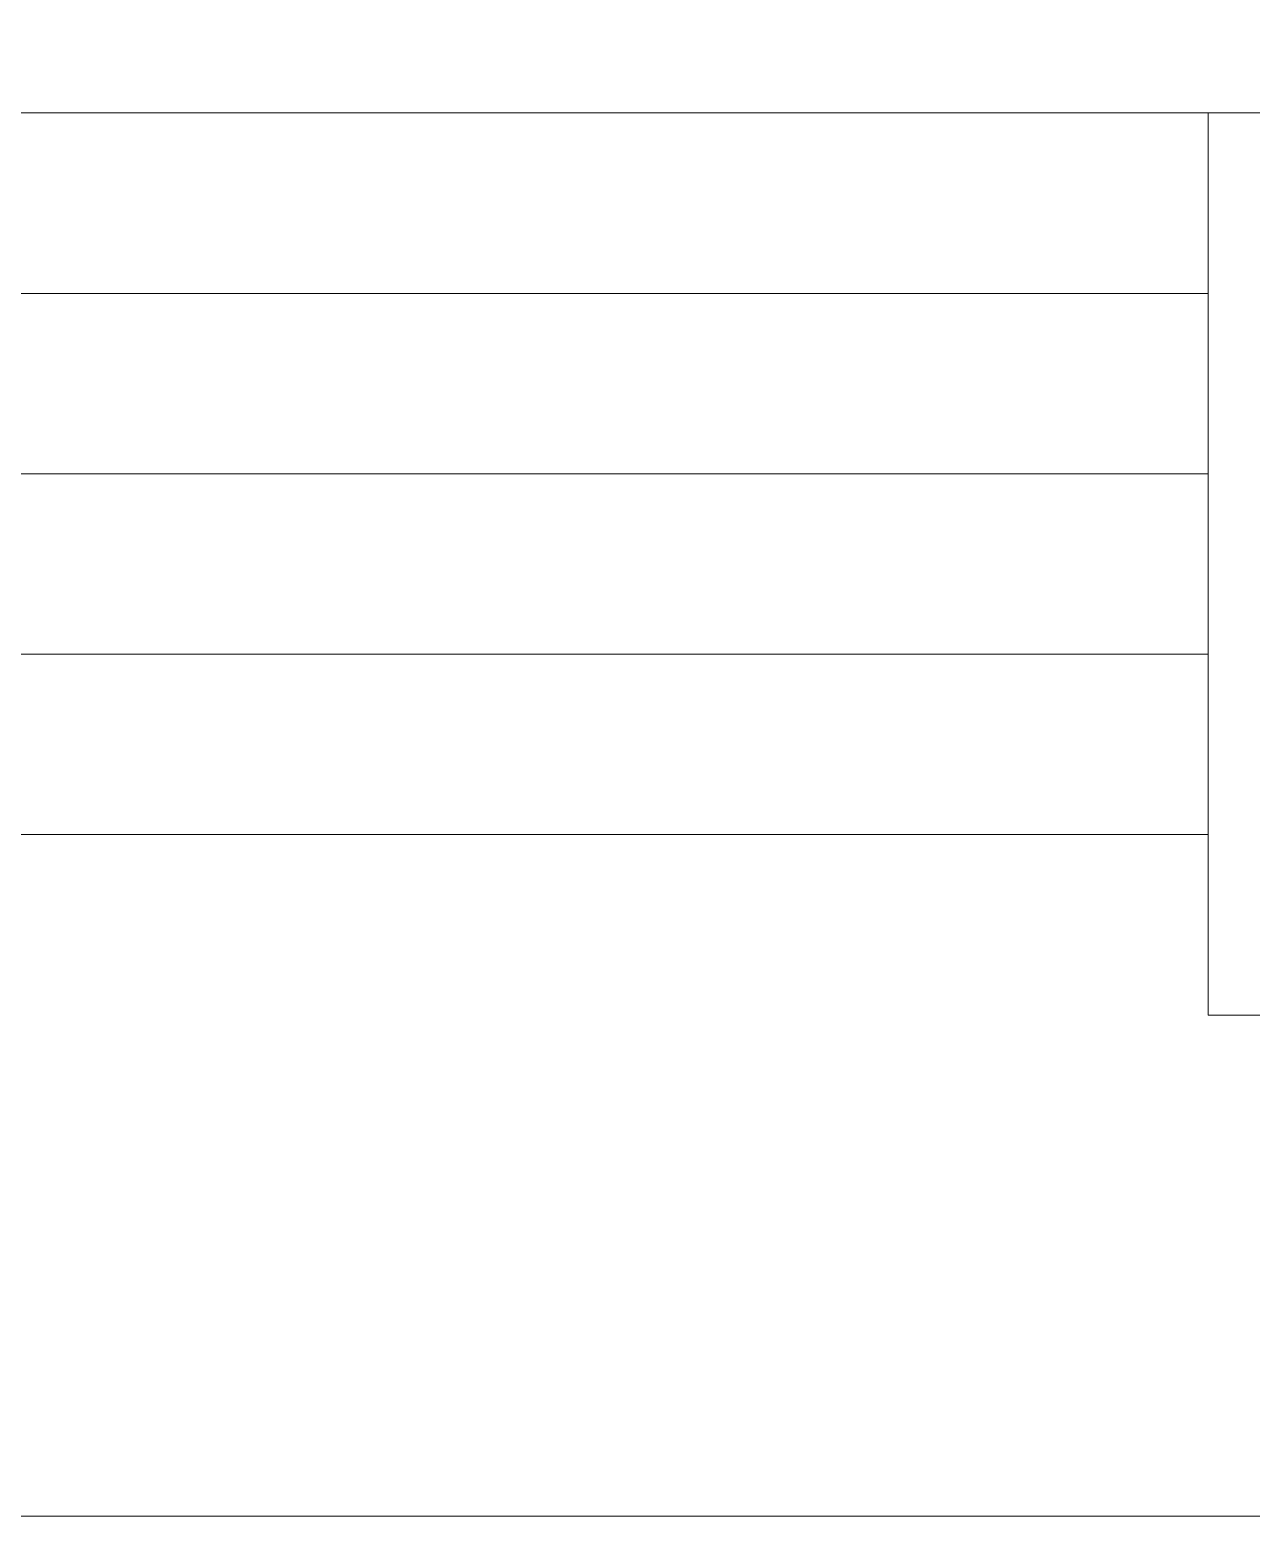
# Model space of a CAD drawing. Header units: metres. Extents: x 0 to 8495, y 0 to 3455.
# Drawn here: x 8293.924 to 8296.97, y 221.551 to 225.259 of the extents above; entities that cross this region are included whole.
import ezdxf

# ---------------------------------------------------------------- set-up
doc = ezdxf.new("R2010")
doc.units = ezdxf.units.M
doc.header["$MEASUREMENT"] = 0
doc.layers.get('0').update_dxf_attribs({"lineweight": 18})
doc.layers.add('furniture', color=30, linetype='Continuous', lineweight=20)

msp = doc.modelspace()

# ---------------------------------------------------------------- linework, layer by layer
at = {"color": 251, "lineweight": 0}
for p, q in [((8263.9055, 225.0513), (8325.3624, 225.0513)), ((8299.8626, 225.0513), (8292.7494, 225.0513)), ((8297.8626, 225.0513), (8296.8626, 225.0513)), ((8296.8626, 225.0513), (8296.8626, 222.8013)), ((8296.8626, 224.6013), (8292.7494, 224.6013)), ((8296.8626, 224.1513), (8292.7494, 224.1513)), ((8296.8626, 223.7013), (8292.7494, 223.7013)), ((8296.8626, 223.2513), (8292.7494, 223.2513)), ((8296.8626, 222.8013), (8299.8626, 222.8013)), ((8296.8626, 222.8013), (8297.0926, 222.8013))]:
    msp.add_line(p, q, dxfattribs=at)
at = {"layer": 'furniture', "color": 57, "true_color": 0x80812c}
msp.add_lwpolyline([(8322.1661, 274.2328), (8275.7825, 263.5225), (8258.8293, 259.5389), (8264.4207, 221.5513), (8329.9207, 221.5513)], close=True, dxfattribs=at)

doc.saveas('drawing.dxf')
